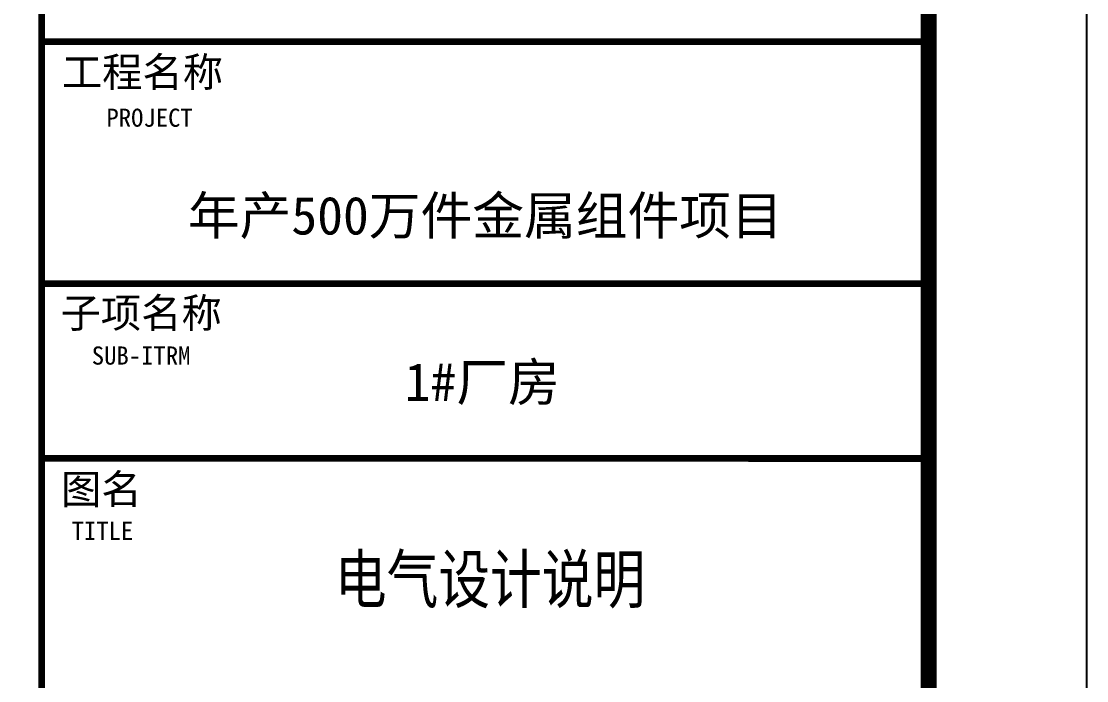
# Model space of a CAD drawing. Extents: x -496980 to 486425, y -292187 to -29437.
# Drawn here: x -328079 to -311230, y -250069 to -239646 of the extents above; entities that cross this region are included whole.
import ezdxf
from ezdxf.enums import TextEntityAlignment as Align

# ---------------------------------------------------------------- set-up
doc = ezdxf.new("R2010")
doc.units = 0
doc.header["$LTSCALE"] = 1000
doc.header["$MEASUREMENT"] = 0
for name, color, linetype in [('46', 7, 'Continuous'), ('PUB_TEXT', 7, 'Continuous'), ('PUB_TITLE', 4, 'Continuous'), ('TEL_TITLE', 7, 'Continuous')]:
    doc.layers.add(name, color=color, linetype=linetype)
doc.styles.add('-黑体', font='msyh.ttf', dxfattribs={"width": 0.8})
doc.styles.add('TQ', font='')
doc.styles.get('TQ').set_extended_font_data('SimSun')

msp = doc.modelspace()

# ---------------------------------------------------------------- linework, layer by layer
at = {"layer": 'PUB_TITLE', "color": 4, "lineweight": 40, "const_width": 106.2, "elevation": 0}
for points in [[(-327754.9, -189686.1), (-327761.1, -289685.5)], [(-327754.9, -189686.1), (-327761.1, -289685.5)], [(-327758, -239968.4), (-313733.1, -239969.3)], [(-327758.2, -243793.4), (-313733.3, -243794.3)], [(-327758.4, -246555.9), (-313733.5, -246556.7)]]:
    msp.add_lwpolyline(points, dxfattribs=at)
at = {"layer": 'TEL_TITLE'}
msp.add_lwpolyline([(-496980, -292186.9), (-311230, -292186.9), (-311230, -187186.9), (-496980, -187186.9)], close=True, dxfattribs=at)
at = {"layer": 'TEL_TITLE', "const_width": 250}
msp.add_lwpolyline([(-490730, -289686.9), (-313730, -289686.9), (-313730, -189686.9), (-490730, -189686.9)], close=True, dxfattribs=at)

# ---------------------------------------------------------------- texts
at = {"layer": '46', "linetype": 'Continuous', "style": 'TQ'}
for s, height, p in [('年产500万件金属组件项目', 599.991, (-320740.6, -243016.5)), ('1#厂房', 599.99, (-320789.1, -245648.1, 0))]:
    msp.add_text(s, height=height, rotation=360, dxfattribs=at).set_placement(p, align=Align.CENTER)
at = {"layer": '46', "linetype": 'Continuous', "style": '-黑体', "width": 0.8}
msp.add_text('电气设计说明', height=750, rotation=359.99644, dxfattribs=at).set_placement((-320666, -248839.3, 0), align=Align.CENTER)
at = {"layer": 'PUB_TEXT', "color": 4, "attachment_point": 1, "rotation": 359.99644, "style": 'TQ'}
for s, insert, char_height, width in [('工程名称', (-327438.1, -240213.7, 0), 467.5, 2779.484), ('PROJECT', (-326733.1, -241026.1, 0), 286.87, 5998.841), ('子项名称', (-327458.7, -244021.4, 0), 467.5, 2779.484), ('SUB-ITRM', (-326964.8, -244786.1, 0), 286.87, 5998.841), ('图名', (-327451.3, -246808.2, 0), 467.5, 2779.484), ('TITLE', (-327284.5, -247556.9, 0), 286.87, 5998.841)]:
    msp.add_mtext(s, dxfattribs=dict(at, insert=insert, char_height=char_height, width=width))

doc.saveas('drawing.dxf')
